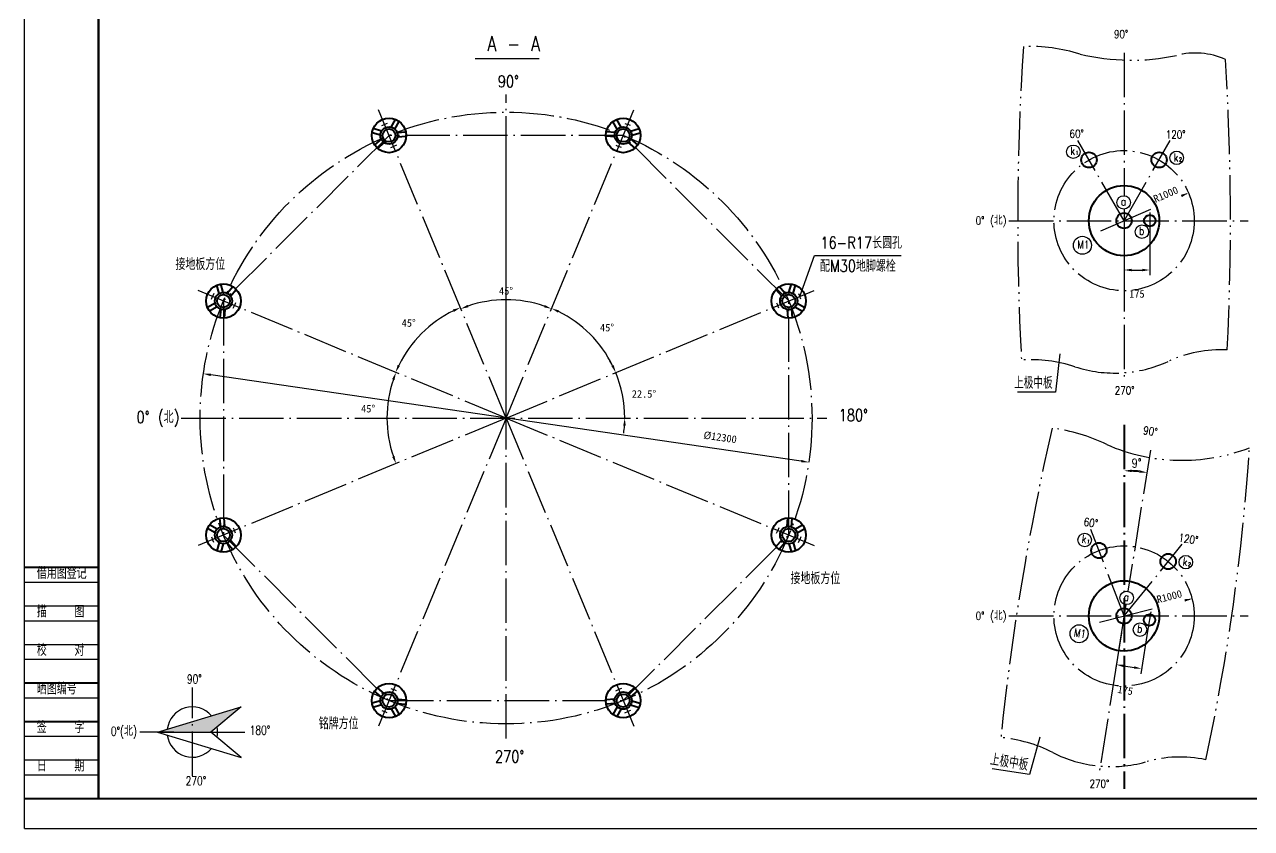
# Model space of a CAD drawing. Header units: millimetres. Extents: x 5127 to 5967, y 2001 to 2595.
# Drawn here: x 5126.9 to 5540.8, y 2000.7 to 2271.9 of the extents above; entities that cross this region are included whole.
import ezdxf
from ezdxf.enums import TextEntityAlignment as Align

# ---------------------------------------------------------------- set-up
doc = ezdxf.new("R2010")
doc.units = ezdxf.units.MM
doc.linetypes.add('CENTER', pattern=[19.5, 15, -2, 0.5, -2])
doc.linetypes.add('DIVIDE', pattern=[22, 15, -2, 0.5, -2, 0.5, -2])
doc.layers.add('1', color=7, linetype='Continuous', lineweight=40)
doc.layers.add('AM_5', color=3, linetype='Continuous', lineweight=15)
for name, color, linetype in [('2', 6, 'Continuous'), ('3', 1, 'CENTER'), ('5', 4, 'DIVIDE'), ('6', 3, 'Continuous')]:
    doc.layers.add(name, color=color, linetype=linetype)
doc.styles.add('HZ', font='txt', dxfattribs={"width": 0.8, "height": 4, "bigfont": 'HZTXT.SHX'})
doc.styles.add('标注', font='txt.shx', dxfattribs={"width": 0.75, "bigfont": 'hztxt.shx'})
doc.dimstyles.get("Standard").update_dxf_attribs({"dimtxt": 0.18, "dimasz": 0.18, "dimexe": 0.18, "dimexo": 0.0625, "dimgap": 0.09, "dimtad": 0, "dimtih": 1, "dimtoh": 1, "dimdec": 4, "dimzin": 0, "dimdsep": 46, "dimtxsty": 'Standard', "dimcen": 0.09, "dimadec": 0, "dimazin": 0, "dimtfac": 1, "dimtdec": 4, "dimtofl": 0, "dimtmove": 0, "dimatfit": 3, "dimfxl": 0, "dimtolj": 1, "dimtzin": 0, "dimarcsym": 0})
doc.dimstyles.new('STANDARD$0', dxfattribs={"dimtxt": 0.18, "dimasz": 0.18, "dimexe": 0.18, "dimexo": 0.0625, "dimgap": 0.09, "dimtad": 0, "dimtih": 1, "dimtoh": 1, "dimdec": 4, "dimzin": 0, "dimdsep": 46, "dimtxsty": 'Standard', "dimcen": 0.09, "dimadec": 0, "dimazin": 0, "dimtfac": 1, "dimtdec": 4, "dimtofl": 0, "dimtmove": 0, "dimatfit": 3, "dimfxl": 0, "dimtolj": 1, "dimtzin": 0, "dimarcsym": 0})

# ---------------------------------------------------------------- blocks, each defined once
blk = doc.blocks.new('*D358')
at = {"layer": '6', "color": 0, "lineweight": -2}
for start, end in [(26.1511, 29.8023), (0, 22.5), (352.6977, 356.3489)]:
    blk.add_arc((5289.39, 2139.16), 40.02, start, end, dxfattribs=at)
at = {"layer": '6', "color": 0}
for points in [[(5325.7, 2156.97), (5324.93, 2156.62), (5326.37, 2154.48)], [(5328.91, 2136.62), (5329.76, 2136.6), (5329.41, 2139.16)]]:
    blk.add_solid(points, dxfattribs=at)
at = {"layer": 'DEFPOINTS', "color": 0}
for p in [(5394.61, 2182.74), (5328.05, 2149.52), (5174.04, 2139.16), (5289.39, 2139.16), (5403.26, 2139.16)]:
    blk.add_point(p, dxfattribs=at)
at = {"layer": '6', "color": 0, "insert": (5335.91, 2147.26), "char_height": 2.55, "attachment_point": 5}
blk.add_mtext('\\A1;22.5%%D', dxfattribs=at)
blk = doc.blocks.new('*D359')
at = {"layer": '6', "color": 0, "lineweight": -2}
blk.add_arc((5289.39, 2139.16), 40.33, 116.1235, 153.8765, dxfattribs=at)
at = {"layer": '6', "color": 0}
for points in [[(5271.46, 2175.76), (5271.81, 2174.98), (5273.96, 2176.42)], [(5253.57, 2156.74), (5252.8, 2157.09), (5252.13, 2154.59)]]:
    blk.add_solid(points, dxfattribs=at)
at = {"layer": 'DEFPOINTS', "color": 0}
for p in [(5247.12, 2241.22), (5184.17, 2182.74), (5264.84, 2171.15), (5289.39, 2139.16), (5333.83, 2031.87)]:
    blk.add_point(p, dxfattribs=at)
at = {"layer": '6', "color": 0, "insert": (5256.55, 2171.2), "char_height": 2.55, "attachment_point": 5}
blk.add_mtext('\\A1;45%%D', dxfattribs=at)
blk = doc.blocks.new('*D361')
at = {"layer": '6', "color": 0, "lineweight": -2}
blk.add_line((5388.98, 2124.61), (5189.8, 2153.71), dxfattribs=at)
at = {"layer": '6', "color": 0}
for points in [[(5189.86, 2154.13), (5189.74, 2153.29), (5187.28, 2154.08)], [(5389.05, 2125.03), (5388.92, 2124.18), (5391.51, 2124.24)]]:
    blk.add_solid(points, dxfattribs=at)
at = {"layer": 'DEFPOINTS', "color": 0}
for p in [(5187.28, 2154.08), (5391.51, 2124.24)]:
    blk.add_point(p, dxfattribs=at)
at = {"layer": '6', "color": 0, "insert": (5361.61, 2132.63), "char_height": 2.55, "attachment_point": 5, "rotation": 351.6856}
blk.add_mtext('\\A1;%%c12300', dxfattribs=at)
blk = doc.blocks.new('*D365')
at = {"layer": '6', "color": 0, "lineweight": -2}
blk.add_arc((5289.39, 2139.16), 40.2, 161.1346, 198.8654, dxfattribs=at)
at = {"layer": '6', "color": 0}
for points in [[(5250.95, 2152.31), (5251.74, 2152.01), (5252.25, 2154.55)], [(5251.74, 2126.31), (5250.95, 2126.01), (5252.25, 2123.77)]]:
    blk.add_solid(points, dxfattribs=at)
at = {"layer": 'DEFPOINTS', "color": 0}
for p in [(5184.17, 2182.74), (5394.59, 2182.73), (5289.39, 2139.16), (5249.53, 2133.91), (5182.82, 2095.02)]:
    blk.add_point(p, dxfattribs=at)
at = {"layer": '6', "color": 0, "insert": (5242.86, 2142.29), "char_height": 2.55, "attachment_point": 5}
blk.add_mtext('\\A1;45%%D', dxfattribs=at)
blk = doc.blocks.new('*D366')
at = {"layer": '6', "color": 0, "lineweight": -2}
blk.add_arc((5289.39, 2139.16), 39.9, 71.1628, 108.8372, dxfattribs=at)
at = {"layer": '6', "color": 0}
for points in [[(5276.66, 2176.52), (5276.36, 2177.32), (5274.12, 2176.02)], [(5302.42, 2177.32), (5302.12, 2176.52), (5304.66, 2176.02)]]:
    blk.add_solid(points, dxfattribs=at)
at = {"layer": 'DEFPOINTS', "color": 0}
for p in [(5332.97, 2244.38), (5247.12, 2241.22), (5294.6, 2178.71), (5289.39, 2139.16), (5333.83, 2031.87)]:
    blk.add_point(p, dxfattribs=at)
at = {"layer": '6', "color": 0, "insert": (5289.39, 2182.03), "char_height": 2.55, "attachment_point": 5}
blk.add_mtext('\\A1;45%%D', dxfattribs=at)
blk = doc.blocks.new('*D367')
at = {"layer": '6', "color": 0, "lineweight": -2}
blk.add_arc((5289.39, 2139.16), 40.04, 26.1493, 63.8507, dxfattribs=at)
at = {"layer": '6', "color": 0}
for points in [[(5306.86, 2174.72), (5307.21, 2175.49), (5304.72, 2176.15)], [(5325.72, 2156.98), (5324.95, 2156.63), (5326.39, 2154.48)]]:
    blk.add_solid(points, dxfattribs=at)
at = {"layer": 'DEFPOINTS', "color": 0}
for p in [(5332.97, 2244.38), (5394.59, 2182.73), (5313.77, 2170.93), (5289.39, 2139.16), (5182.82, 2095.02)]:
    blk.add_point(p, dxfattribs=at)
at = {"layer": '6', "color": 0, "insert": (5323.46, 2169.65), "char_height": 2.55, "attachment_point": 5}
blk.add_mtext('\\A1;45%%D', dxfattribs=at)
blk = doc.blocks.new('*D422')
at = {"layer": '6', "color": 0, "lineweight": -2}
for p, q in [((5517.24, 2214.11), (5518.99, 2214.87)), ((5490.06, 2202.37), (5506.89, 2209.65))]:
    blk.add_line(p, q, dxfattribs=at)
at = {"layer": '6', "color": 0}
blk.add_solid([(5517.07, 2214.5), (5517.41, 2213.72), (5519.58, 2215.12)], dxfattribs=at)
at = {"layer": 'DEFPOINTS', "color": 0}
for p in [(5519.58, 2215.12), (5497.86, 2205.74)]:
    blk.add_point(p, dxfattribs=at)
at = {"layer": '6', "color": 0, "insert": (5511.93, 2214.6), "char_height": 2.55, "attachment_point": 5, "rotation": 23.3582}
blk.add_mtext('\\A1;R1000', dxfattribs=at)
blk = doc.blocks.new('*D424')
at = {"layer": 'AM_5', "color": 0, "lineweight": -2}
for p, q in [((5506.53, 2202.57), (5506.53, 2187.4)), ((5497.86, 2200), (5497.86, 2187.4)), ((5500.41, 2189.1), (5503.98, 2189.1))]:
    blk.add_line(p, q, dxfattribs=at)
at = {"layer": 'AM_5', "color": 0}
for points in [[(5500.41, 2189.52), (5500.41, 2188.67), (5497.86, 2189.1)], [(5503.98, 2189.52), (5503.98, 2188.67), (5506.53, 2189.1)]]:
    blk.add_solid(points, dxfattribs=at)
at = {"layer": 'DEFPOINTS', "color": 0}
for p in [(5506.53, 2202.57), (5497.86, 2200), (5506.53, 2189.1)]:
    blk.add_point(p, dxfattribs=at)
at = {"layer": 'AM_5', "color": 0, "insert": (5502.19, 2181.02), "char_height": 2.55, "attachment_point": 5}
blk.add_mtext('\\A1;175', dxfattribs=at)
blk = doc.blocks.new('*D425')
at = {"layer": '6', "color": 0, "lineweight": -2}
for p, q in [((5518.31, 2077.6), (5520.16, 2078.07)), ((5489.63, 2070.26), (5507.39, 2074.81))]:
    blk.add_line(p, q, dxfattribs=at)
at = {"layer": '6', "color": 0}
blk.add_solid([(5518.2, 2078.01), (5518.41, 2077.19), (5520.78, 2078.23)], dxfattribs=at)
at = {"layer": 'DEFPOINTS', "color": 0}
for p in [(5520.78, 2078.23), (5497.86, 2072.37)]:
    blk.add_point(p, dxfattribs=at)
at = {"layer": '6', "color": 0, "insert": (5513.14, 2078.91), "char_height": 2.55, "attachment_point": 5, "rotation": 14.3582}
blk.add_mtext('\\A1;R1000', dxfattribs=at)
blk = doc.blocks.new('*D427')
at = {"layer": 'AM_5', "color": 0, "lineweight": -2}
for p, q in [((5496.96, 2066.69), (5494.99, 2054.24)), ((5505.93, 2067.87), (5503.55, 2052.89)), ((5497.77, 2055.52), (5501.3, 2054.97))]:
    blk.add_line(p, q, dxfattribs=at)
at = {"layer": 'AM_5', "color": 0}
for points in [[(5497.84, 2055.94), (5497.71, 2055.1), (5495.26, 2055.92)], [(5501.37, 2055.39), (5501.23, 2054.55), (5503.82, 2054.57)]]:
    blk.add_solid(points, dxfattribs=at)
at = {"layer": 'DEFPOINTS', "color": 0}
for p in [(5496.96, 2066.69), (5505.93, 2067.87), (5503.82, 2054.57)]:
    blk.add_point(p, dxfattribs=at)
at = {"layer": 'AM_5', "color": 0, "insert": (5498.27, 2047.27), "char_height": 2.55, "attachment_point": 5, "rotation": 351}
blk.add_mtext('\\A1;175', dxfattribs=at)

msp = doc.modelspace()

# ---------------------------------------------------------------- hatches: boundary and pattern name
at = {"layer": '2'}
msp.add_hatch(color=256, dxfattribs=at).paths.add_polyline_path([(5171.80913, 2033.19247), (5189.83074, 2033.19247), (5199.98149, 2041.73882)])

# ---------------------------------------------------------------- linework, layer by layer
at = {"layer": '1'}
for p, q in [((5250.62869, 2237.31798), (5252.06153, 2239.90092)), ((5328.15479, 2237.31798), (5326.72195, 2239.90092)), ((5246.99277, 2234.58035), (5244.15318, 2235.3936)), ((5247.39296, 2235.9777), (5244.55337, 2236.79094)), ((5251.89974, 2236.61289), (5253.33258, 2239.19583)), ((5252.64784, 2235.44941), (5255.59249, 2235.68116)), ((5326.13564, 2235.44941), (5323.19099, 2235.68116)), ((5326.88374, 2236.61289), (5325.4509, 2239.19583)), ((5331.39052, 2235.9777), (5334.23011, 2236.79094)), ((5331.79071, 2234.58035), (5334.6303, 2235.3936)), ((5247.28648, 2233.22866), (5245.04043, 2231.31035)), ((5248.23047, 2232.1234), (5245.98442, 2230.20509)), ((5252.76189, 2234.00037), (5255.70653, 2234.23212)), ((5326.0216, 2234.00037), (5323.07695, 2234.23212)), ((5330.55302, 2232.1234), (5332.79907, 2230.20509)), ((5331.497, 2233.22866), (5333.74305, 2231.31035)), ((5192.57373, 2181.15846), (5191.76048, 2183.99805)), ((5193.97107, 2181.55865), (5193.15782, 2184.39824)), ((5195.32276, 2181.26495), (5197.24107, 2183.511)), ((5196.42803, 2180.32096), (5198.34634, 2182.56701)), ((5382.35545, 2180.32096), (5380.43715, 2182.56701)), ((5383.46072, 2181.26495), (5381.54241, 2183.511)), ((5384.81241, 2181.55865), (5385.62566, 2184.39824)), ((5386.20975, 2181.15846), (5387.023, 2183.99805)), ((5191.23345, 2177.92274), (5188.6505, 2176.4899)), ((5387.55003, 2177.92274), (5390.13298, 2176.4899)), ((5191.93854, 2176.65169), (5189.35559, 2175.21885)), ((5193.10201, 2175.90358), (5192.87026, 2172.95893)), ((5194.55105, 2175.78954), (5194.3193, 2172.84489)), ((5384.23243, 2175.78954), (5384.46418, 2172.84489)), ((5385.68147, 2175.90358), (5385.91322, 2172.95893)), ((5386.84494, 2176.65169), (5389.42789, 2175.21885)), ((5191.93854, 2101.66768), (5189.35559, 2103.10052)), ((5193.10201, 2102.41579), (5192.87026, 2105.36043)), ((5194.55105, 2102.52983), (5194.3193, 2105.47448)), ((5384.23243, 2102.52983), (5384.46418, 2105.47448)), ((5385.68147, 2102.41579), (5385.91322, 2105.36043)), ((5386.84494, 2101.66768), (5389.42789, 2103.10052)), ((5191.23345, 2100.39663), (5188.6505, 2101.82947)), ((5387.55003, 2100.39663), (5390.13298, 2101.82947)), ((5192.57373, 2097.16091), (5191.76048, 2094.32132)), ((5193.97107, 2096.76071), (5193.15782, 2093.92112)), ((5195.32276, 2097.05442), (5197.24107, 2094.80837)), ((5196.42803, 2097.99841), (5198.34634, 2095.75236)), ((5382.35545, 2097.99841), (5380.43715, 2095.75236)), ((5383.46072, 2097.05442), (5381.54241, 2094.80837)), ((5384.81241, 2096.76071), (5385.62566, 2093.92112)), ((5386.20975, 2097.16091), (5387.023, 2094.32132)), ((5247.28648, 2045.0907), (5245.04043, 2047.00901)), ((5248.23047, 2046.19597), (5245.98442, 2048.11428)), ((5330.55302, 2046.19597), (5332.79907, 2048.11428)), ((5331.497, 2045.0907), (5333.74305, 2047.00901)), ((5246.99277, 2043.73901), (5244.15318, 2042.92577)), ((5247.39296, 2042.34167), (5244.55337, 2041.52842)), ((5250.62869, 2041.00139), (5252.06153, 2038.41844)), ((5251.89974, 2041.70648), (5253.33258, 2039.12353)), ((5252.64784, 2042.86995), (5255.59249, 2042.63821)), ((5252.76189, 2044.31899), (5255.70653, 2044.08725)), ((5326.0216, 2044.31899), (5323.07695, 2044.08725)), ((5326.13564, 2042.86995), (5323.19099, 2042.63821)), ((5326.88374, 2041.70648), (5325.4509, 2039.12353)), ((5328.15479, 2041.00139), (5326.72195, 2038.41844)), ((5331.39052, 2042.34167), (5334.23011, 2041.52842)), ((5331.79071, 2043.73901), (5334.6303, 2042.92577))]:
    msp.add_line(p, q, dxfattribs=at)
at = {"layer": '1', "color": 1, "linetype": 'CENTER'}
msp.add_line((5497.85953, 2136.86728), (5497.85953, 2014.0359), dxfattribs=at)
at = {"layer": '1', "color": 7}
for p, q in [((5151.93598, 2088.66847), (5126.93598, 2088.66847)), ((5151.93598, 2049.66847), (5126.93598, 2049.66847)), ((5151.93598, 2036.66847), (5126.93598, 2036.66847)), ((5151.93598, 2010.66847), (5126.93598, 2010.66847)), ((5956.93598, 2010.66847), (5151.93598, 2010.66847))]:
    msp.add_line(p, q, dxfattribs=at)
at = {"layer": '1', "color": 7, "const_width": 0.8}
msp.add_lwpolyline([(5151.93598, 2584.66847), (5151.93598, 2010.66847)], dxfattribs=at)
at = {"layer": '1'}
for centre, radius in [((5249.89881, 2234.50405), 5.81408), ((5328.88467, 2234.50405), 5.81408), ((5249.89881, 2234.50405), 2.90704), ((5249.89881, 2234.50405), 2.18028), ((5328.88467, 2234.50405), 2.90704), ((5328.88467, 2234.50405), 2.18028), ((5486.03091, 2226.23163), 2.59432), ((5509.68816, 2226.23163), 2.59432), ((5497.85953, 2205.74385), 11.86524), ((5497.85953, 2205.74385), 2.59432), ((5506.52886, 2205.74385), 1.94574), ((5194.04737, 2178.65261), 5.81408), ((5194.04737, 2178.65261), 2.90704), ((5384.73611, 2178.65261), 5.81408), ((5384.73611, 2178.65261), 2.90704), ((5194.04737, 2178.65261), 2.18028), ((5384.73611, 2178.65261), 2.18028), ((5194.04737, 2099.66675), 5.81408), ((5384.73611, 2099.66675), 5.81408), ((5194.04737, 2099.66675), 2.90704), ((5194.04737, 2099.66675), 2.18028), ((5384.73611, 2099.66675), 2.90704), ((5384.73611, 2099.66675), 2.18028), ((5489.38154, 2094.45156), 2.59432), ((5512.74752, 2090.75075), 2.59432), ((5497.85953, 2072.36562), 11.86524), ((5497.85953, 2072.36562), 2.59432), ((5506.42212, 2071.00944), 1.94574), ((5249.89881, 2043.81532), 5.81408), ((5328.88467, 2043.81532), 5.81408), ((5249.89881, 2043.81532), 2.90704), ((5249.89881, 2043.81532), 2.18028), ((5328.88467, 2043.81532), 2.90704), ((5328.88467, 2043.81532), 2.18028)]:
    msp.add_circle(centre, radius, dxfattribs=at)
at = {"layer": '1', "color": 1}
msp.add_arc((5497.85953, 2072.36562), 49.01291, 83.9812703, 87.0187297, dxfattribs=at)
for points in [[(5500.39762, 2120.88733), (5500.41973, 2121.73705), (5497.85953, 2121.37852)], [(5503.05425, 2121.5297), (5502.94317, 2120.68699), (5505.52684, 2120.77509)]]:
    msp.add_solid(points, dxfattribs=at)
at = {"layer": '2'}
for p, q in [((5126.93598, 2000.66847), (5126.93598, 2594.66847)), ((5278.90999, 2260.49431), (5300.50156, 2260.49431)), ((5388.42745, 2180.18162), (5393.47021, 2194.01722)), ((5393.47021, 2194.01722), (5422.646, 2194.01722)), ((5476.15104, 2160.85845), (5474.67611, 2147.88127)), ((5474.67611, 2147.88127), (5461.92023, 2147.88127)), ((5151.93598, 2083.66847), (5126.93598, 2083.66847)), ((5151.93598, 2075.66847), (5126.93598, 2075.66847)), ((5151.93598, 2070.66847), (5126.93598, 2070.66847)), ((5151.93598, 2062.66847), (5126.93598, 2062.66847)), ((5151.93598, 2057.66847), (5126.93598, 2057.66847)), ((5151.93598, 2044.66847), (5126.93598, 2044.66847)), ((5171.80913, 2033.19247), (5199.98149, 2041.73882)), ((5199.98149, 2041.73882), (5189.83074, 2033.19247)), ((5171.80913, 2033.19247), (5199.98149, 2024.64611)), ((5171.80913, 2033.19247), (5189.83074, 2033.19247)), ((5199.98149, 2024.64611), (5189.83074, 2033.19247)), ((5151.93598, 2031.66847), (5126.93598, 2031.66847)), ((5469.39668, 2031.42879), (5465.90983, 2018.8421)), ((5151.93598, 2023.66847), (5126.93598, 2023.66847)), ((5465.90983, 2018.8421), (5453.311, 2020.83756)), ((5151.93598, 2018.66847), (5126.93598, 2018.66847)), ((5126.93598, 2000.66847), (5966.93598, 2000.66847)), ((5126.93598, 2000.66847), (5966.93598, 2000.66847))]:
    msp.add_line(p, q, dxfattribs=at)
for points in [[(5247.42846, 2237.80547), (5248.36981, 2238.19539)], [(5249.31116, 2238.58531), (5248.36981, 2238.19539)], [(5329.47232, 2238.58531), (5330.41367, 2238.19539)], [(5331.35502, 2237.80547), (5330.41367, 2238.19539)], [(5252.36916, 2231.20263), (5251.42781, 2230.81271)], [(5326.41432, 2231.20263), (5327.35567, 2230.81271)], [(5250.48646, 2230.42279), (5251.42781, 2230.81271)], [(5328.29702, 2230.42279), (5327.35567, 2230.81271)], [(5189.96611, 2179.24027), (5190.35603, 2180.18162)], [(5190.74595, 2181.12297), (5190.35603, 2180.18162)], [(5198.12863, 2178.06496), (5197.73871, 2177.12361)], [(5380.65485, 2178.06496), (5381.04477, 2177.12361)], [(5388.03753, 2181.12297), (5388.42745, 2180.18162)], [(5388.81737, 2179.24027), (5388.42745, 2180.18162)], [(5197.34879, 2176.18226), (5197.73871, 2177.12361)], [(5381.43469, 2176.18226), (5381.04477, 2177.12361)], [(5189.96611, 2099.0791), (5190.35603, 2098.13775)], [(5197.34879, 2102.13711), (5197.73871, 2101.19576)], [(5198.12863, 2100.25441), (5197.73871, 2101.19576)], [(5380.65485, 2100.25441), (5381.04477, 2101.19576)], [(5381.43469, 2102.13711), (5381.04477, 2101.19576)], [(5388.81737, 2099.0791), (5388.42745, 2098.13775)], [(5190.74595, 2097.1964), (5190.35603, 2098.13775)], [(5388.03753, 2097.1964), (5388.42745, 2098.13775)], [(5250.48646, 2047.89657), (5251.42781, 2047.50665)], [(5252.36916, 2047.11673), (5251.42781, 2047.50665)], [(5326.41432, 2047.11673), (5327.35567, 2047.50665)], [(5328.29702, 2047.89657), (5327.35567, 2047.50665)], [(5247.42846, 2040.5139), (5248.36981, 2040.12398)], [(5249.31116, 2039.73406), (5248.36981, 2040.12398)], [(5329.47232, 2039.73406), (5330.41367, 2040.12398)], [(5331.35502, 2040.5139), (5330.41367, 2040.12398)]]:
    msp.add_lwpolyline(points, dxfattribs=at)
for centre, radius in [((5480.73727, 2228.99665), 2.27813), ((5515.59932, 2226.93961), 2.27813), ((5497.75386, 2211.90101), 2.27813), ((5503.87809, 2202.00932), 2.27813), ((5483.82011, 2197.42921), 3.0375), ((5484.58561, 2098.01064), 2.27813), ((5518.69666, 2090.52531), 2.27813), ((5498.71835, 2078.46351), 2.27813), ((5503.21978, 2067.73555), 2.27813), ((5482.69226, 2066.34959), 3.0375)]:
    msp.add_circle(centre, radius, dxfattribs=at)
for start, end in [(40.4954479, 173.2559208), (348.3581954, 11.6418046), (186.7440792, 319.5045521)]:
    msp.add_arc((5183.54212, 2033.19247), 8.50097, start, end, dxfattribs=at)
at = {"layer": '3'}
for p, q in [((5497.85953, 2262.4209), (5497.85953, 2214.17669)), ((5289.39174, 2031.01258), (5289.39174, 2248.34194)), ((5289.39174, 2139.15968), (5245.80899, 2244.37774)), ((5289.39174, 2139.15968), (5332.97449, 2244.37774)), ((5289.39174, 2139.15968), (5289.39174, 2240.41417)), ((5249.89881, 2234.50405), (5194.04737, 2178.65261)), ((5328.88467, 2234.50405), (5249.89881, 2234.50405)), ((5384.73611, 2178.65261), (5328.88467, 2234.50405)), ((5497.85954, 2205.74385), (5482.24952, 2232.7812)), ((5497.85953, 2205.74385), (5513.46955, 2232.7812)), ((5497.85953, 2209.62534), (5497.85953, 2151.49111)), ((5506.52886, 2208.50958), (5506.52886, 2202.56958)), ((5459.01296, 2205.74385), (5539.76227, 2205.74385)), ((5289.39174, 2139.15968), (5184.17368, 2182.74243)), ((5289.39174, 2139.15968), (5394.6098, 2182.74243)), ((5194.04737, 2178.65261), (5194.04737, 2099.66675)), ((5384.73611, 2099.66675), (5384.73611, 2178.65261)), ((5179.8115, 2139.15968), (5397.56286, 2139.15968)), ((5289.39174, 2139.15968), (5184.17368, 2095.57694)), ((5289.39174, 2139.15968), (5245.80899, 2033.94163)), ((5289.39174, 2139.15968), (5332.97449, 2033.94163)), ((5289.39174, 2139.15968), (5394.6098, 2095.57694)), ((5506.72578, 2128.34488), (5499.17872, 2080.69463)), ((5194.04737, 2099.66675), (5249.89881, 2043.81532)), ((5328.88467, 2043.81532), (5384.73611, 2099.66675)), ((5497.85954, 2072.36562), (5486.67127, 2101.51203)), ((5497.85953, 2072.36562), (5517.50694, 2096.62814)), ((5498.46673, 2076.19932), (5489.37254, 2018.78081)), ((5506.85478, 2073.74112), (5505.92556, 2067.87425)), ((5459.01296, 2072.36562), (5539.76227, 2072.36562)), ((5183.54212, 2018.40894), (5183.54212, 2048.23815)), ((5249.89881, 2043.81532), (5328.88467, 2043.81532)), ((5177.2535, 2033.19247), (5165.83238, 2033.19247)), ((5189.83074, 2033.19247), (5201.25186, 2033.19247))]:
    msp.add_line(p, q, dxfattribs=at)
for centre, radius in [((5289.39174, 2139.15968), 103.2), ((5497.85953, 2205.74386), 23.65725), ((5497.85953, 2072.36562), 23.65725)]:
    msp.add_circle(centre, radius, dxfattribs=at)
at = {"layer": '5'}
for points in [[(5463.95775, 2264.53985, -0.080644515), (5483.01367, 2261.97327, 0.113045895), (5515.52803, 2261.50381, -0.170262233), (5532.04792, 2260.14944, -0.170262233)], [(5463.23863, 2158.73675, -0.095317297), (5481.3091, 2156.45991, 0.188074313), (5512.71182, 2158.23314, -0.12331919), (5532.65877, 2162.15295, -0.12331919)], [(5473.57286, 2135.74115, -0.080644515), (5491.99267, 2130.22517, 0.198090677), (5540.13791, 2129.12442, 0.336190419), (5540.13791, 2129.12442, -0.170262233)], [(5456.31134, 2031.35315, -0.095317297), (5473.80315, 2026.2775, 0.188074313), (5505.09665, 2023.11644, -0.12331919), (5525.41121, 2023.86759, -0.12331919)]]:
    msp.add_lwpolyline(points, format="xyb", dxfattribs=at)
for centre, radius, start, end in [((6330.84576, 2205.74384), 868.87962, 176.11990022, 183.10126244), ((4664.87329, 2205.74384), 868.87962, 357.12431606, 3.58997029), ((6320.59031, 1942.05785), 868.87962, 167.11990022, 174.10126244), ((4825.6083, 2175.43708), 716.02893, 347.77913726, 356.29152757)]:
    msp.add_arc(centre, radius, start, end, dxfattribs=at)

# ---------------------------------------------------------------- texts
at = {"layer": '1', "color": 1, "insert": (5500.44654, 2125.44199), "char_height": 3, "width": 13.9234573, "attachment_point": 1, "style": 'HZ'}
msp.add_mtext('9%%D', dxfattribs=at)
at = {"layer": '2', "style": 'HZ', "width": 0.8}
for s, height, p in [('A - A', 5, (5283.06144, 2262.98826)), ('90%%D', 4, (5286.60293, 2250.74)), ('k', 2.7, (5479.73499, 2227.96102)), ('1', 1.35, (5481.52486, 2227.96102)), ('k', 2.7, (5514.59704, 2225.69113)), ('2', 1.35, (5516.3869, 2225.71087)), ('a', 2.7, (5496.7944, 2210.86538)), ('b', 2.7, (5502.91863, 2200.97369)), ('16-R17长圆孔', 4, (5395.43341, 2196.31536)), ('M1', 2.7, (5482.07798, 2196.33735)), ('接地板方位', 4, (5177.8424, 2189.09949)), ('配M30地脚螺栓', 4, (5395.27198, 2188.49362)), ('上极中板', 4.05, (5460.79961, 2149.01637)), ('0%%D (北)', 4, (5164.71208, 2137.48508)), ('180%%D', 4, (5401.60805, 2138.10146)), ('接地板方位', 4, (5385.33696, 2083.07813)), ('铭牌方位', 4, (5226.18222, 2034.13225)), ('270%%D', 4, (5285.63992, 2022.94954))]:
    msp.add_text(s, height=height, dxfattribs=at).set_placement(p)
for s, height, p in [('k', 2.7, (5483.43366, 2097.14455)), ('1', 1.35, (5485.20149, 2096.86456)), ('k', 2.7, (5517.51141, 2089.44899)), ('2', 1.35, (5519.28233, 2089.18849)), ('a', 2.7, (5497.6087, 2077.59072)), ('M1', 2.7, (5480.80078, 2065.5437)), ('b', 2.7, (5502.11012, 2066.86276)), ('上极中板', 4.05, (5452.38174, 2022.134))]:
    msp.add_text(s, height=height, rotation=351, dxfattribs=at).set_placement(p)
for s, p in [('借用图登记', (5131.092, 2083.66847)), ('描   图', (5131.092, 2070.66847)), ('校   对', (5131.092, 2057.66847)), ('晒图编号', (5131.092, 2044.66847)), ('签   字', (5131.092, 2031.66847)), ('日   期', (5131.092, 2018.66847))]:
    msp.add_text(s, height=4, dxfattribs=at).set_placement(p, align=Align.BOTTOM_LEFT)
at = {"layer": '6'}
for s, height, style, width, p in [('90%%D', 2.7, 'HZ', 0.8, (5494.44673, 2267.34799)), ('60%%D', 2.7, 'HZ', 0.8, (5479.46753, 2233.72717)), ('120%%D', 2.7, 'HZ', 0.8, (5511.92688, 2233.45275)), ('0%%D (北)', 2.7, 'HZ', 0.8, (5447.78424, 2204.43975)), ('270%%d', 2.7, 'HZ', 0.8, (5494.70655, 2147.13599)), ('0%%D (北)', 2.7, 'HZ', 0.8, (5447.78424, 2071.06151)), ('90%%D', 3, '标注', 0.75, (5181.70527, 2049.58117)), ('0%%D(北)', 3, '标注', 0.75, (5156.05364, 2031.97768)), ('180%%D', 3, '标注', 0.75, (5202.88929, 2032.31377)), ('270%%D', 3, '标注', 0.75, (5181.28115, 2015.22452)), ('270%%d', 2.7, 'HZ', 0.8, (5486.21955, 2014.4257))]:
    msp.add_text(s, height=height, dxfattribs=dict(at, style=style, width=width)).set_placement(p)
at = {"layer": '6', "style": 'HZ', "width": 0.8}
for s, p in [('90%%D', (5504.12576, 2133.74518)), ('60%%D', (5484.07152, 2102.88156)), ('120%%D', (5516.08832, 2097.53276))]:
    msp.add_text(s, height=2.7, rotation=351, dxfattribs=at).set_placement(p)

# ---------------------------------------------------------------- dimensions: what is measured, and where the dimension line sits
at = {"layer": '6'}
for base, line1, line2, text, picture, middle in [((5313.7683, 2170.92783), ((5182.82443, 2095.01806), (5394.58867, 2182.73368)), ((5289.39174, 2139.15968), (5332.97449, 2244.37774)), '45%%D', '*D367', (5323.46013, 2169.64995)), ((5294.59908, 2178.71339), ((5289.39174, 2139.15968), (5332.97449, 2244.37774)), ((5333.8318, 2031.8719), (5247.11762, 2241.21844)), '45%%D', '*D366', (5289.39174, 2182.02969)), ((5264.84167, 2171.15395), ((5333.8318, 2031.8719), (5247.11762, 2241.21844)), ((5289.39174, 2139.15968), (5184.17368, 2182.74243)), '45%%D', '*D359', (5256.55049, 2171.20476)), ((5328.05092, 2149.51838), ((5174.04411, 2139.15968), (5403.25608, 2139.15968)), ((5289.39174, 2139.15968), (5394.6098, 2182.74243)), '22.5%%D', '*D358', (5335.90844, 2147.26071)), ((5249.53091, 2133.91191), ((5289.39174, 2139.15968), (5184.17368, 2182.74243)), ((5182.82443, 2095.01806), (5394.58867, 2182.73368)), '45%%D', '*D365', (5242.85734, 2142.28532))]:
    dim = msp.add_angular_dim_2l(base=base, line1=line1, line2=line2, text=text, dimstyle='Standard', override={"dimscale": 0.85, "dimtxt": 3, "dimasz": 3, "dimexe": 2, "dimexo": 0, "dimgap": 2, "dimtad": 1, "dimcen": 0, "dimdle": 10, "dimadec": 4, "dimtofl": 1, "dimtmove": 2}, dxfattribs=at)
    dim.commit()
    dim.dimension.update_dxf_attribs({"geometry": picture, "text_midpoint": middle, "dimtype": 162})
for center, mpoint, picture, middle in [((5497.85954, 2205.74385), (5519.57793, 2215.12345), '*D422', (5511.92886, 2214.60101)), ((5497.85954, 2072.36562), (5520.77783, 2078.23223), '*D425', (5513.14121, 2078.91281))]:
    dim = msp.add_radius_dim(center=center, mpoint=mpoint, text='R1000', dimstyle='Standard', override={"dimscale": 0.85, "dimtxt": 3, "dimasz": 3, "dimexe": 2, "dimexo": 0, "dimgap": 2, "dimtad": 1, "dimtih": 0, "dimtoh": 0, "dimcen": 0, "dimdle": 10, "dimtofl": 1, "dimtmove": 2}, dxfattribs=at)
    dim.commit()
    dim.dimension.update_dxf_attribs({"geometry": picture, "text_midpoint": middle, "dimtype": 164})
dim = msp.add_diameter_dim_2p(p1=(5391.50706, 2124.2365), p2=(5187.27642, 2154.08287), text='%%c12300', dimstyle='Standard', override={"dimscale": 0.85, "dimtxt": 3, "dimasz": 3, "dimexe": 2, "dimexo": 0, "dimgap": 2, "dimtad": 1, "dimtih": 0, "dimtoh": 0, "dimcen": 0, "dimdle": 10, "dimtofl": 1, "dimtmove": 2}, dxfattribs=at)
dim.commit()
dim.dimension.update_dxf_attribs({"geometry": '*D361', "text_midpoint": (5361.60645, 2132.62521), "dimtype": 163})
at = {"layer": 'AM_5'}
dim = msp.add_linear_dim(base=(5506.52886, 2189.09688), p1=(5497.85953, 2200.00123), p2=(5506.52886, 2202.56958), text='175', dimstyle='STANDARD$0', override={"dimscale": 0.849979, "dimtxt": 3, "dimasz": 3, "dimexe": 2, "dimexo": 0, "dimgap": 2, "dimtad": 1, "dimtih": 0, "dimtoh": 0, "dimcen": 0, "dimdle": 10, "dimadec": 3, "dimtofl": 1, "dimtmove": 2}, dxfattribs=at)
dim.commit()
dim.dimension.update_dxf_attribs({"geometry": '*D424', "text_midpoint": (5502.1942, 2181.02208)})
dim = msp.add_linear_dim(base=(5503.81796, 2054.56742), p1=(5496.96119, 2066.6937), p2=(5505.92556, 2067.87425), angle=351, text='175', dimstyle='STANDARD$0', override={"dimscale": 0.849979, "dimtxt": 3, "dimasz": 3, "dimexe": 2, "dimexo": 0, "dimgap": 2, "dimtad": 1, "dimtih": 0, "dimtoh": 0, "dimcen": 0, "dimdle": 10, "dimadec": 3, "dimtofl": 1, "dimtmove": 2}, dxfattribs=at)
dim.commit()
dim.dimension.update_dxf_attribs({"geometry": '*D427', "text_midpoint": (5498.27349, 2047.27012)})

doc.saveas('drawing.dxf')
